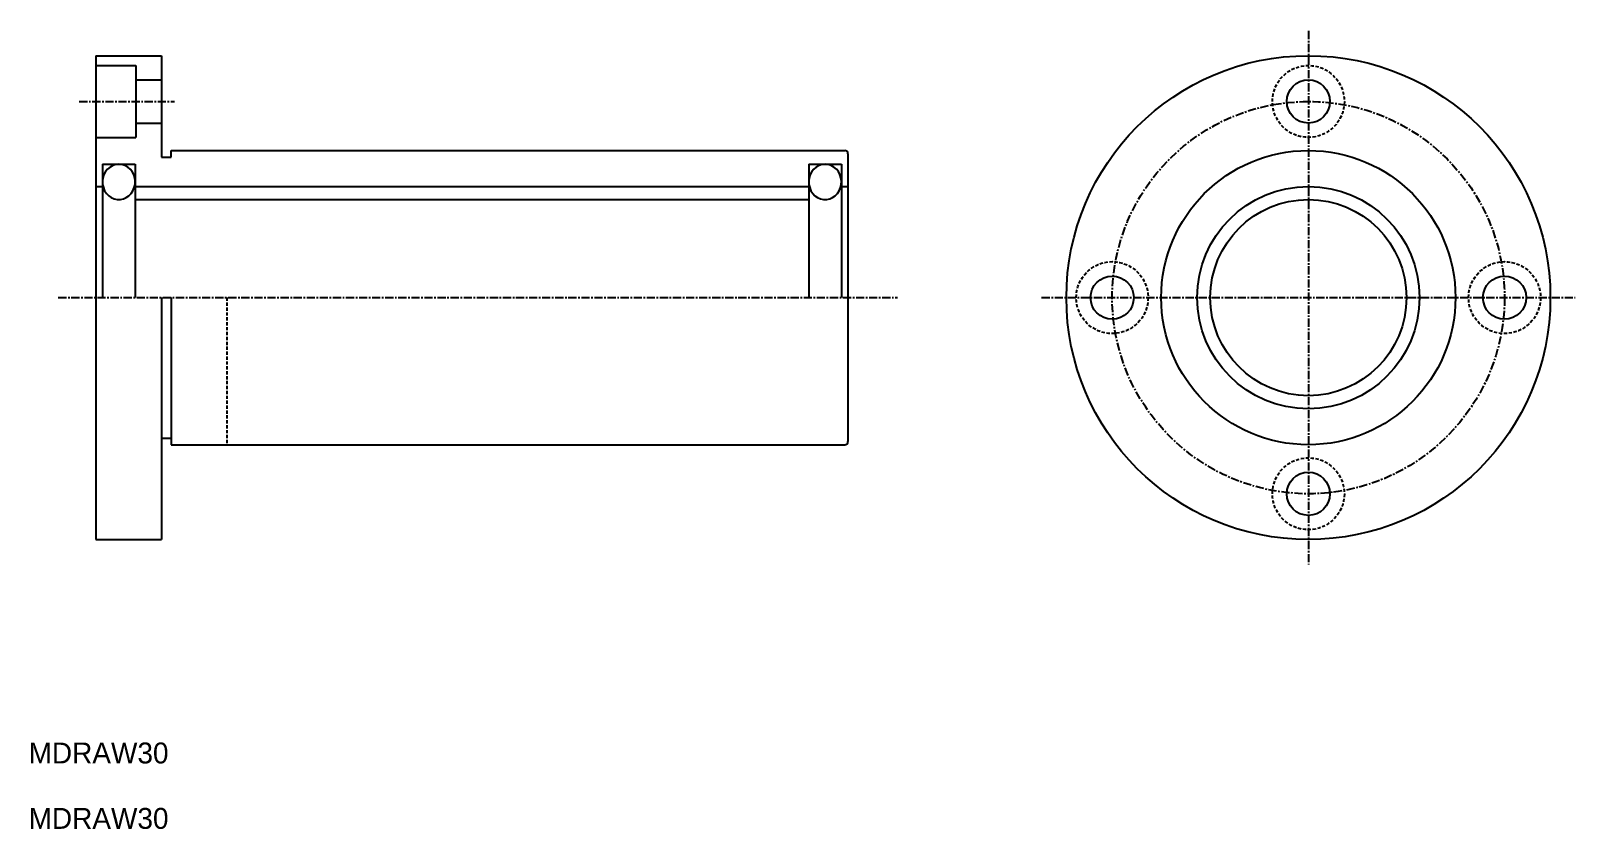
# Model space of a CAD drawing. Extents: x 69 to 305, y 119 to 241.
import ezdxf

# ---------------------------------------------------------------- set-up
doc = ezdxf.new("R2010")
doc.units = 0
doc.linetypes.add('CENTER', pattern=[2, 1.25, -0.25, 0.25, -0.25])
doc.linetypes.add('DASHED', pattern=[0.75, 0.5, -0.25])
doc.layers.get('0').update_dxf_attribs({"linetype": 'CONTINUOUS'})
doc.layers.add('CENTER', color=1, linetype='CENTER')

msp = doc.modelspace()

# ---------------------------------------------------------------- linework, layer by layer
at = {"color": 7, "linetype": 'CONTINUOUS'}
for p, q in [((78.52, 236.97), (78.52, 162.97)), ((78.52, 236.97), (88.52, 236.97)), ((88.52, 236.97), (88.52, 221.47)), ((78.52, 235.47), (84.62, 235.47)), ((84.62, 235.47), (84.62, 224.47)), ((84.62, 233.27), (88.52, 233.27)), ((78.52, 224.47), (84.62, 224.47)), ((84.62, 226.67), (88.52, 226.67)), ((90.02, 222.47), (193.02, 222.47)), ((90.02, 221.47), (90.02, 222.47)), ((193.52, 221.97), (193.52, 177.97)), ((79.52, 220.37), (84.52, 220.37)), ((79.52, 220.37), (79.52, 199.97)), ((84.52, 220.37), (84.52, 199.97)), ((88.52, 221.47), (90.02, 221.47)), ((187.52, 220.37), (192.52, 220.37)), ((187.52, 220.37), (187.52, 199.97)), ((192.52, 220.37), (192.52, 199.97)), ((78.52, 216.97), (79.52, 216.97)), ((84.52, 216.97), (187.52, 216.97)), ((84.52, 214.97), (187.52, 214.97)), ((192.52, 216.97), (193.52, 216.97)), ((88.52, 199.97), (88.52, 162.97)), ((90.02, 199.97), (90.02, 177.47)), ((90.02, 194.35), (90.02, 194.35)), ((90.02, 188.72), (90.02, 188.72)), ((88.52, 178.47), (90.02, 178.47)), ((90.02, 177.47), (193.02, 177.47)), ((78.52, 162.97), (88.52, 162.97))]:
    msp.add_line(p, q, dxfattribs=at)
at = {"color": 3, "linetype": 'DASHED'}
msp.add_line((98.52, 199.97), (98.52, 177.47), dxfattribs=at)
at = {"color": 7, "linetype": 'CONTINUOUS', "flags": 128}
for points in [[(82.02, 220.37), (81.54, 220.32), (81.09, 220.18), (80.67, 219.94), (80.29, 219.63), (79.98, 219.24), (79.74, 218.79), (79.59, 218.31), (79.52, 217.8), (79.54, 217.29), (79.66, 216.79), (79.85, 216.32), (80.13, 215.9), (80.47, 215.55), (80.87, 215.27), (81.31, 215.08), (81.78, 214.98), (82.26, 214.98), (82.72, 215.08), (83.16, 215.27), (83.56, 215.55), (83.91, 215.9), (84.18, 216.32), (84.38, 216.79), (84.49, 217.29), (84.51, 217.8), (84.45, 218.31), (84.29, 218.79), (84.05, 219.24), (83.74, 219.63), (83.37, 219.94), (82.95, 220.18), (82.49, 220.32)], [(190.02, 220.37), (189.54, 220.32), (189.09, 220.18), (188.67, 219.94), (188.29, 219.63), (187.98, 219.24), (187.74, 218.79), (187.59, 218.31), (187.52, 217.8), (187.54, 217.29), (187.66, 216.79), (187.85, 216.32), (188.13, 215.9), (188.47, 215.55), (188.87, 215.27), (189.31, 215.08), (189.78, 214.98), (190.26, 214.98), (190.72, 215.08), (191.16, 215.27), (191.56, 215.55), (191.91, 215.9), (192.18, 216.32), (192.38, 216.79), (192.49, 217.29), (192.51, 217.8), (192.45, 218.31), (192.29, 218.79), (192.05, 219.24), (191.74, 219.63), (191.37, 219.94), (190.95, 220.18), (190.49, 220.32)]]:
    msp.add_lwpolyline(points, close=True, dxfattribs=at)
at = {"color": 7, "linetype": 'CONTINUOUS'}
for centre, radius in [((263.92, 199.97), 37), ((263.92, 229.97), 3.3), ((263.92, 199.97), 22.5), ((263.92, 199.97), 17), ((263.92, 199.97), 15), ((233.92, 199.97), 3.3), ((293.92, 199.97), 3.3), ((263.92, 169.97), 3.3)]:
    msp.add_circle(centre, radius, dxfattribs=at)
at = {"color": 3, "linetype": 'DASHED'}
for centre in [(263.92, 229.97), (233.92, 199.97), (293.92, 199.97), (263.92, 169.97)]:
    msp.add_circle(centre, 5.5, dxfattribs=at)
at = {"color": 7, "linetype": 'CONTINUOUS'}
for centre, start, end in [((193.02, 221.97), 0, 90), ((193.02, 177.97), 270, 360)]:
    msp.add_arc(centre, 0.5, start, end, dxfattribs=at)
at = {"layer": 'CENTER', "color": 1, "linetype": 'CENTER'}
for p, q in [((263.92, 240.76), (263.92, 159.18)), ((75.96, 229.97), (90.55, 229.97)), ((72.75, 199.97), (201.09, 199.97)), ((223.13, 199.97), (304.71, 199.97))]:
    msp.add_line(p, q, dxfattribs=at)
msp.add_circle((263.92, 199.97), 30, dxfattribs=at)

# ---------------------------------------------------------------- texts
at = {"color": 7, "linetype": 'CONTINUOUS'}
for p in [(68.22, 128.73), (68.22, 118.73)]:
    msp.add_text('MDRAW30', height=3.2, dxfattribs=at).set_placement(p)

doc.saveas('drawing.dxf')
